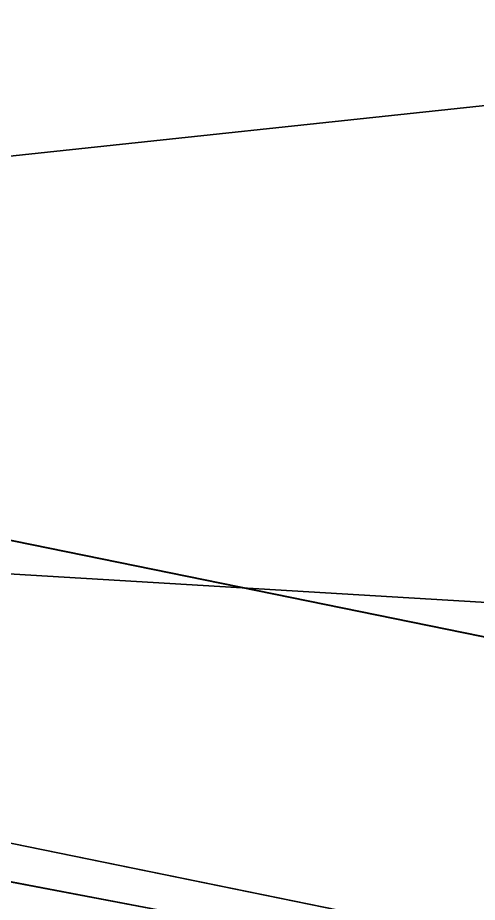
# Model space of a CAD drawing. Header units: metres. Extents: x 503497 to 504361, y 6966567 to 6966857.
# Drawn here: x 504143.7189 to 504143.7984, y 6966710.707 to 6966710.86 of the extents above; entities that cross this region are included whole.
import ezdxf

# ---------------------------------------------------------------- set-up
doc = ezdxf.new("R2010")
doc.units = ezdxf.units.M

msp = doc.modelspace()

# ---------------------------------------------------------------- linework, layer by layer
at = {"layer": 'SHADOW_APPROVED_20260111T072000'}
for points in [[(504144.1851, 6966710.622), (504144.5661, 6966713.0647), (504071.3923, 6966727.9687), (504071.0113, 6966725.526), (504144.1851, 6966710.622)], [(504140.7719, 6966711.1544), (504144.1851, 6966710.622), (504071.0113, 6966725.526), (504067.5981, 6966726.0584), (504140.7719, 6966711.1544)], [(504167.8718, 6966707.8869), (504167.5638, 6966705.9126), (504094.39, 6966720.8166), (504094.698, 6966722.7909), (504167.8718, 6966707.8869)], [(504167.5638, 6966705.9126), (504170.7929, 6966705.4089), (504097.6191, 6966720.3129), (504094.39, 6966720.8166), (504167.5638, 6966705.9126)]]:
    msp.add_lwpolyline(points, close=True, dxfattribs=at)
at = {"layer": 'SHADOW_APPROVED_20260114T072400'}
for points in [[(504144.1851, 6966710.622), (504144.5661, 6966713.0647), (504072.5577, 6966726.7034), (504072.1767, 6966724.2607), (504144.1851, 6966710.622)], [(504140.7719, 6966711.1544), (504144.1851, 6966710.622), (504072.1767, 6966724.2607), (504068.7635, 6966724.7931), (504140.7719, 6966711.1544)]]:
    msp.add_lwpolyline(points, close=True, dxfattribs=at)
at = {"layer": 'SHADOW_APPROVED_20261221T090000'}
for points in [[(504153.1826, 6966711.7206), (504152.9477, 6966710.2148), (504122.693, 6966712.0142), (504122.9279, 6966713.52), (504153.1826, 6966711.7206)], [(504152.9477, 6966710.2148), (504167.8718, 6966707.8869), (504137.6171, 6966709.6863), (504122.693, 6966712.0142), (504152.9477, 6966710.2148)]]:
    msp.add_lwpolyline(points, close=True, dxfattribs=at)
at = {"layer": 'SHADOW_APPROVED_20261221T150000'}
for points in [[(504137.1539, 6966693.1239), (504139.8525, 6966710.4238), (504180.8796, 6966714.7996), (504178.181, 6966697.4997), (504137.1539, 6966693.1239)], [(504139.8525, 6966710.4238), (504143.9181, 6966709.7896), (504184.9452, 6966714.1654), (504180.8796, 6966714.7996), (504139.8525, 6966710.4238)], [(504139.8525, 6966710.4238), (504139.8525, 6966710.4238), (504180.8796, 6966714.7996), (504180.8796, 6966714.7996), (504139.8525, 6966710.4238)]]:
    msp.add_lwpolyline(points, close=True, dxfattribs=at)
at = {"layer": 'SHADOW_COMPARATOR_RL48_20260111T072000'}
for points in [[(504144.1851, 6966710.622), (504144.5661, 6966713.0647), (504098.9388, 6966722.3581), (504098.5578, 6966719.9154), (504144.1851, 6966710.622)], [(504140.7719, 6966711.1544), (504144.1851, 6966710.622), (504098.5578, 6966719.9154), (504095.1446, 6966720.4478), (504140.7719, 6966711.1544)], [(504167.8718, 6966707.8869), (504167.5638, 6966705.9126), (504121.9365, 6966715.206), (504122.2445, 6966717.1803), (504167.8718, 6966707.8869)], [(504167.5638, 6966705.9126), (504170.7929, 6966705.4089), (504125.1656, 6966714.7023), (504121.9365, 6966715.206), (504167.5638, 6966705.9126)]]:
    msp.add_lwpolyline(points, close=True, dxfattribs=at)
at = {"layer": 'SHADOW_COMPARATOR_RL48_20260114T072400'}
for points in [[(504144.1851, 6966710.622), (504144.5661, 6966713.0647), (504099.6655, 6966721.5691), (504099.2845, 6966719.1264), (504144.1851, 6966710.622)], [(504140.7719, 6966711.1544), (504144.1851, 6966710.622), (504099.2845, 6966719.1264), (504095.8713, 6966719.6588), (504140.7719, 6966711.1544)]]:
    msp.add_lwpolyline(points, close=True, dxfattribs=at)
at = {"layer": 'SHADOW_COMPARATOR_RL48_20261221T090000'}
for points in [[(504153.1826, 6966711.7206), (504152.9477, 6966710.2148), (504134.0825, 6966711.3368), (504134.3174, 6966712.8426), (504153.1826, 6966711.7206)], [(504152.9477, 6966710.2148), (504167.8718, 6966707.8869), (504149.0066, 6966709.0089), (504134.0825, 6966711.3368), (504152.9477, 6966710.2148)]]:
    msp.add_lwpolyline(points, close=True, dxfattribs=at)

doc.saveas('drawing.dxf')
